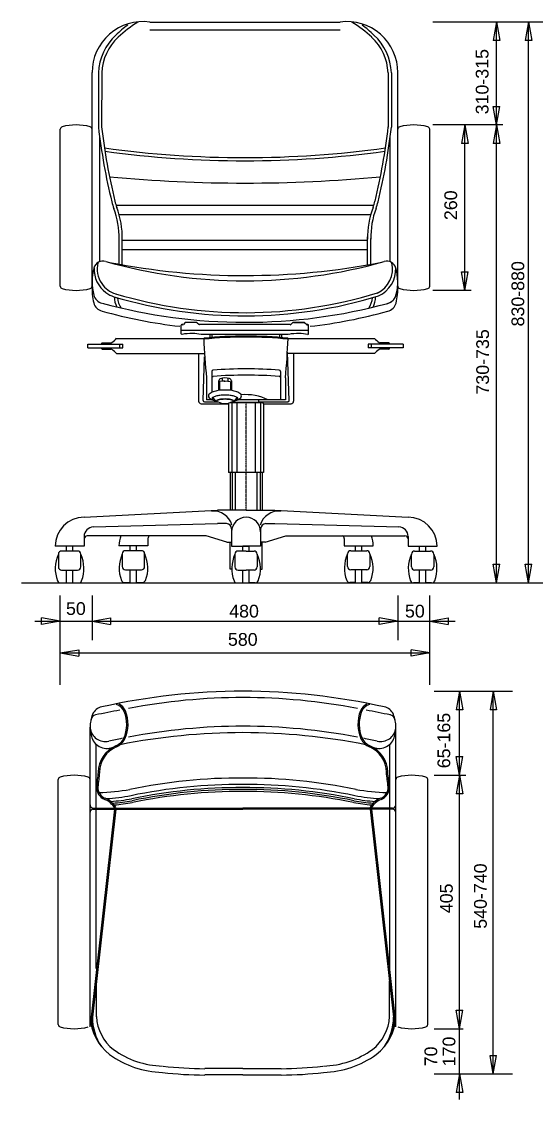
# Model space of a CAD drawing. Header units: millimetres. Extents: x 3929 to 9958, y 1973 to 3963.
# Drawn here: x 8178 to 8986, y 2070 to 3761 of the extents above; entities that cross this region are included whole.
import ezdxf

# ---------------------------------------------------------------- set-up
doc = ezdxf.new("R2010")
doc.units = ezdxf.units.MM
doc.linetypes.add('AKS1', pattern=[0.024, 0.01, -0.002, 0, -0.002, 0.01])
for name, color, linetype in [('axis', 40, 'AKS1'), ('chair', 250, 'Continuous'), ('dim', 4, 'Continuous'), ('size', 3, 'Continuous')]:
    doc.layers.add(name, color=color, linetype=linetype)
doc.styles.get("Standard").update_dxf_attribs({"font": 'arial.ttf'})

msp = doc.modelspace()

# ---------------------------------------------------------------- linework, layer by layer
at = {"color": 5}
msp.add_line((8177.9, 2880.2), (9957.7, 2880.2), dxfattribs=at)
at = {"layer": 'axis', "linetype": 'AKS1'}
msp.add_line((8530.4, 2994.2), (8530.4, 3163.5), dxfattribs=at)
at = {"layer": 'chair'}
for p, q in [((8379.1, 3760.5), (8678, 3760.5)), ((8379.1, 3748.4), (8678, 3748.4)), ((8288.6, 3342.2), (8288.6, 3681.2)), ((8298.8, 3680.8), (8298.6, 3595.6)), ((8303.8, 3680.6), (8303.5, 3595.5)), ((8753.4, 3680.6), (8753.6, 3595.5)), ((8758.4, 3680.8), (8758.6, 3595.6)), ((8768.6, 3345.9), (8768.6, 3681.2)), ((8238.6, 3345.9), (8238.6, 3592.2)), ((8818.6, 3345.9), (8818.6, 3592.2)), ((8238.6, 3352.1), (8238.6, 3586.1)), ((8300.7, 3384.4), (8300.7, 3579.2)), ((8756.5, 3384.2), (8756.5, 3579.2)), ((8818.6, 3352.1), (8818.6, 3586.1)), ((8730.8, 3472.7), (8326.2, 3472.7)), ((8725.9, 3457.7), (8331.3, 3457.7)), ((8331.1, 3380.4), (8331.1, 3420.5)), ((8331.1, 3380.3), (8331.1, 3420.5)), ((8336.1, 3379.4), (8336.1, 3423.2)), ((8336.1, 3379.5), (8336.1, 3420.4)), ((8721.1, 3417.7), (8336.1, 3417.7)), ((8721.1, 3379.4), (8721.1, 3423.2)), ((8726.1, 3380.3), (8726.1, 3420.5)), ((8721.1, 3402.7), (8336.1, 3402.7)), ((8428.5, 3271.3), (8428.5, 3284.6)), ((8431.1, 3285.6), (8429.5, 3285.6)), ((8434.3, 3288.3), (8432, 3286)), ((8452.4, 3288.9), (8435.7, 3288.9)), ((8453.8, 3288.3), (8456, 3286.1)), ((8599.7, 3285.6), (8457.4, 3285.6)), ((8603.3, 3288.3), (8601.1, 3286.1)), ((8603.2, 3288.2), (8601.1, 3286.1)), ((8604.6, 3288.8), (8621.4, 3288.8)), ((8621.4, 3288.9), (8604.7, 3288.9)), ((8622.8, 3288.3), (8625, 3286.1)), ((8622.8, 3288.2), (8625.1, 3285.9)), ((8625.9, 3285.5), (8627.5, 3285.5)), ((8627.5, 3285.6), (8626.4, 3285.6)), ((8628.5, 3271.3), (8628.5, 3284.6)), ((8628.5, 3276.6), (8428.5, 3276.6)), ((8429.9, 3270.3), (8429.9, 3270.3)), ((8597.2, 3270.3), (8459.8, 3270.3)), ((8473.9, 3265.1), (8473.9, 3270.3)), ((8476.9, 3265.4), (8476.9, 3270.3)), ((8583.6, 3265.3), (8583.6, 3270.3)), ((8586.6, 3265.1), (8586.6, 3270.3)), ((8627.5, 3270.3), (8627.2, 3270.3)), ((8282.1, 3249), (8282.1, 3255)), ((8282.1, 3255), (8337.1, 3255)), ((8282.1, 3249), (8337.1, 3249)), ((8304.1, 3255), (8304.1, 3256.5)), ((8304.1, 3247.5), (8304.1, 3249)), ((8304.6, 3257), (8318.2, 3257)), ((8327.1, 3264), (8463.9, 3264)), ((8332.1, 3249), (8332.1, 3255)), ((8337.1, 3249), (8337.1, 3255)), ((8596.4, 3264), (8731.9, 3264)), ((8776.9, 3255), (8721.9, 3255)), ((8721.9, 3255), (8721.9, 3249)), ((8776.9, 3249), (8721.9, 3249)), ((8726.9, 3255), (8726.9, 3249)), ((8754.4, 3257), (8740.9, 3257)), ((8754.9, 3256.5), (8754.9, 3255)), ((8754.9, 3249), (8754.9, 3247.5)), ((8776.9, 3255), (8776.9, 3249)), ((8304.6, 3247), (8318.1, 3247)), ((8327.1, 3240), (8465, 3240)), ((8455.9, 3240), (8455.9, 3165.5)), ((8463, 3166.6), (8465.3, 3235.2)), ((8731.9, 3240), (8595.1, 3240)), ((8597.9, 3166.6), (8595.3, 3242.5)), ((8604.9, 3240), (8604.9, 3165.5)), ((8754.4, 3247), (8740.9, 3247)), ((8468.4, 3202.2), (8468.4, 3167.4)), ((8476.4, 3212.2), (8476.4, 3206.3)), ((8476.4, 3206.3), (8476.4, 3179.1)), ((8492.8, 3201.3), (8492.8, 3196.7)), ((8501.8, 3201.6), (8501.8, 3196.6)), ((8584.4, 3212.2), (8584.4, 3206.3)), ((8584.4, 3206.3), (8584.4, 3167.4)), ((8592.4, 3202.2), (8592.4, 3167.4)), ((8487.3, 3196.7), (8487.3, 3182.4)), ((8488.8, 3196.1), (8488.8, 3182.4)), ((8496.1, 3196.9), (8497.3, 3196.9)), ((8505.8, 3195.9), (8505.8, 3182.4)), ((8507.3, 3197.1), (8507.3, 3182.4)), ((8465, 3164.5), (8486.2, 3164.5)), ((8477.9, 3167.4), (8468.4, 3167.4)), ((8476.4, 3168.1), (8476.4, 3167.4)), ((8508.3, 3164.5), (8510.9, 3164.5)), ((8510.9, 3165.6), (8510.9, 3163.5)), ((8592.4, 3167.4), (8516.7, 3167.4)), ((8549.9, 3167.4), (8549.9, 3163.5)), ((8549.9, 3164.5), (8595.9, 3164.5)), ((8459.9, 3161.5), (8502.9, 3161.5)), ((8502.9, 3161.5), (8502.9, 3053.5)), ((8504.9, 3163.5), (8555.9, 3163.5)), ((8556.3, 3163.5), (8506, 3163.5)), ((8507.9, 3163.5), (8507.9, 3053.5)), ((8515.9, 3163.5), (8515.9, 3053.5)), ((8544.9, 3163.5), (8544.9, 3053.5)), ((8552.9, 3163.5), (8552.9, 3053.5)), ((8557.9, 3161.5), (8557.9, 3053.5)), ((8557.9, 3161.5), (8600.9, 3161.5)), ((8557.9, 3053.5), (8502.9, 3053.5)), ((8505.4, 3053.5), (8505.4, 2994.4)), ((8508.4, 3053.5), (8508.4, 2994.4)), ((8513.4, 3053.5), (8513.4, 2994.4)), ((8547.4, 3053.5), (8547.4, 2994.4)), ((8552.4, 3053.5), (8552.4, 2994.4)), ((8555.4, 3053.5), (8555.4, 2994.4)), ((8276.1, 2983.2), (8485.4, 2994.2)), ((8530.4, 2994.2), (8485.4, 2994.2)), ((8530.4, 2994.2), (8575.4, 2994.2)), ((8575.4, 2994.2), (8784.8, 2983.2)), ((8290.8, 2968), (8485.4, 2973.2)), ((8499.7, 2973.2), (8485.4, 2973.2)), ((8507.7, 2965.2), (8507.7, 2937.7)), ((8553.2, 2965.2), (8553.2, 2937.7)), ((8561.2, 2973.2), (8575.4, 2973.2)), ((8575.4, 2973.2), (8770.1, 2968)), ((8276.1, 2953), (8276.1, 2937.7)), ((8420.9, 2954.2), (8281.1, 2954.2)), ((8376.4, 2949.8), (8376.4, 2938.3)), ((8467.9, 2954.2), (8420.9, 2954.2)), ((8500.4, 2944.1), (8467.9, 2954.2)), ((8500.4, 2944.1), (8507.7, 2944.1)), ((8505.4, 2901.7), (8505.4, 2944.1)), ((8560.4, 2944.1), (8553.2, 2944.1)), ((8555.4, 2901.7), (8555.4, 2944.1)), ((8560.4, 2944.1), (8592.9, 2954.2)), ((8592.9, 2954.2), (8639.9, 2954.2)), ((8639.9, 2954.2), (8779.8, 2954.2)), ((8684.5, 2949.8), (8684.5, 2938.3)), ((8784.8, 2953), (8784.8, 2937.7)), ((8276.1, 2937.7), (8230.6, 2937.7)), ((8265.8, 2930.2), (8240.8, 2930.2)), ((8258.3, 2937.7), (8248.3, 2937.7)), ((8248.3, 2930.2), (8248.3, 2937.7)), ((8258.3, 2930.2), (8258.3, 2937.7)), ((8376.4, 2938.3), (8330.9, 2938.3)), ((8366.1, 2930.8), (8341.1, 2930.8)), ((8348.6, 2930.8), (8348.6, 2938.3)), ((8358.6, 2938.3), (8348.6, 2938.3)), ((8358.6, 2930.8), (8358.6, 2938.3)), ((8507.7, 2937.7), (8530.4, 2937.7)), ((8530.4, 2930.2), (8517.9, 2930.2)), ((8525.4, 2930.2), (8525.4, 2937.7)), ((8530.4, 2937.7), (8525.4, 2937.7)), ((8553.2, 2937.7), (8530.4, 2937.7)), ((8530.4, 2937.7), (8535.4, 2937.7)), ((8530.4, 2930.2), (8542.9, 2930.2)), ((8535.4, 2930.2), (8535.4, 2937.7)), ((8684.5, 2938.3), (8730, 2938.3)), ((8694.7, 2930.8), (8719.7, 2930.8)), ((8702.2, 2938.3), (8712.2, 2938.3)), ((8702.2, 2930.8), (8702.2, 2938.3)), ((8712.2, 2930.8), (8712.2, 2938.3)), ((8784.8, 2937.7), (8830.3, 2937.7)), ((8795, 2930.2), (8820, 2930.2)), ((8802.5, 2930.2), (8802.5, 2937.7)), ((8802.5, 2937.7), (8812.5, 2937.7)), ((8812.5, 2930.2), (8812.5, 2937.7)), ((8235.8, 2925.2), (8235.8, 2905.2)), ((8270.8, 2905.2), (8270.8, 2925.2)), ((8336.1, 2925.8), (8336.1, 2905.8)), ((8371.1, 2905.8), (8371.1, 2925.8)), ((8512.9, 2925.2), (8512.9, 2905.2)), ((8547.9, 2925.2), (8547.9, 2905.2)), ((8689.7, 2905.8), (8689.7, 2925.8)), ((8724.7, 2925.8), (8724.7, 2905.8)), ((8790, 2905.2), (8790, 2925.2)), ((8825, 2925.2), (8825, 2905.2)), ((8240.8, 2900.2), (8265.8, 2900.2)), ((8248.3, 2880.2), (8248.3, 2900.2)), ((8258.3, 2880.2), (8258.3, 2900.2)), ((8341.1, 2900.8), (8366.1, 2900.8)), ((8348.6, 2880.8), (8348.6, 2900.8)), ((8358.6, 2880.8), (8358.6, 2900.8)), ((8508, 2901.7), (8505.4, 2901.7)), ((8517.9, 2900.2), (8530.4, 2900.2)), ((8525.4, 2880.2), (8525.4, 2900.2)), ((8542.9, 2900.2), (8530.4, 2900.2)), ((8535.4, 2880.2), (8535.4, 2900.2)), ((8552.9, 2901.7), (8555.4, 2901.7)), ((8719.7, 2900.8), (8694.7, 2900.8)), ((8702.2, 2880.8), (8702.2, 2900.8)), ((8712.2, 2880.8), (8712.2, 2900.8)), ((8820, 2900.2), (8795, 2900.2)), ((8802.5, 2880.2), (8802.5, 2900.2)), ((8812.5, 2880.2), (8812.5, 2900.2)), ((8239.1, 2880.2), (8248.3, 2880.2)), ((8258.3, 2880.2), (8267.5, 2880.2)), ((8339.4, 2880.8), (8348.6, 2880.8)), ((8358.6, 2880.8), (8367.8, 2880.8)), ((8516.2, 2880.2), (8525.4, 2880.2)), ((8544.6, 2880.2), (8535.4, 2880.2)), ((8702.2, 2880.8), (8693, 2880.8)), ((8721.4, 2880.8), (8712.2, 2880.8)), ((8802.5, 2880.2), (8793.3, 2880.2)), ((8821.7, 2880.2), (8812.5, 2880.2)), ((8285.5, 2183.5), (8285.5, 2653.7)), ((8765.5, 2183.5), (8765.5, 2653.7)), ((8294.8, 2274.9), (8294.8, 2627.3)), ((8756.2, 2274.9), (8756.2, 2627.3)), ((8235.5, 2187.2), (8235.5, 2571.7)), ((8285.5, 2531.8), (8285.5, 2573.8)), ((8285.5, 2187.2), (8285.5, 2571.7)), ((8765.5, 2531.8), (8765.5, 2573.8)), ((8765.5, 2187.2), (8765.5, 2571.7)), ((8815.5, 2187.2), (8815.5, 2571.7)), ((8285.5, 2531.8), (8285.5, 2552.1)), ((8765.4, 2531.8), (8765.4, 2552.1)), ((8323.8, 2525.2), (8287.1, 2198.9)), ((8325.8, 2525.2), (8289.1, 2198.8)), ((8290.5, 2526.8), (8525.5, 2526.8)), ((8290.5, 2525.2), (8525.5, 2525.2)), ((8760.4, 2526.8), (8525.5, 2526.8)), ((8760.4, 2525.2), (8525.5, 2525.2)), ((8725.2, 2525.2), (8761.9, 2198.8)), ((8727.2, 2525.2), (8763.9, 2198.9)), ((8295.5, 2199.4), (8295.5, 2255.6)), ((8755.5, 2199.4), (8755.5, 2255.6)), ((8525.5, 2117.9), (8465.5, 2117.9)), ((8525.5, 2117.9), (8585.5, 2117.9)), ((8525.5, 2107.9), (8465.5, 2107.9)), ((8525.5, 2107.9), (8585.5, 2107.9))]:
    msp.add_line(p, q, dxfattribs=at)
for points in [[(8510, 3165.4, 0.036172), (8515.7, 3167, 0.092461), (8521.9, 3170.7, 0.21798), (8523.3, 3173.6, 0.21798), (8521.9, 3176.5, 0.092461), (8515.7, 3180.1, 0.049145), (8507.9, 3182.1, 0.036789), (8497.3, 3182.9, 0.036789), (8486.6, 3182.1, 0.049145), (8478.9, 3180.1, 0.092461), (8472.6, 3176.5, 0.21798), (8471.3, 3173.6, 0.21798), (8472.6, 3170.7, 0.092461), (8478.9, 3167, 0.036172), (8484.6, 3165.4, 0.036789)], [(8497.3, 3174.9, 0.027109), (8489, 3174.4, 0.037151), (8483, 3173.3, 0.077239), (8477.9, 3171.1, 0.25681), (8477.1, 3169.6, 0.25681), (8477.9, 3168, 0.077239), (8483, 3165.8, 0.00948), (8484.5, 3165.4, 0.027109)], [(8497.3, 3168.9, 0.022037), (8491.9, 3168.6, 0.03052), (8488.1, 3168.1, 0.066451), (8484.7, 3166.9, 0.280855), (8484.2, 3166.1, 0.20662), (8484.5, 3165.5, 0.005002)], [(8497.3, 3168.4, 0.022037), (8491.9, 3168.1, 0.03052), (8488.2, 3167.6, 0.070109), (8484.6, 3166.3, 0.247535)], [(8510, 3165.4, 0.00948), (8511.6, 3165.8, 0.077239), (8516.6, 3168, 0.25681), (8517.5, 3169.6, 0.25681), (8516.6, 3171.1, 0.077239), (8511.6, 3173.3, 0.037151), (8505.6, 3174.4, 0.027109), (8497.3, 3174.9, 0.027109)], [(8510.1, 3165.5, 0.20662), (8510.3, 3166.1, 0.280855), (8509.9, 3166.9, 0.066451), (8506.5, 3168.1, 0.03052), (8502.7, 3168.6, 0.022037), (8497.3, 3168.9, 0.022037)], [(8509.6, 3166.4, 0.065168), (8506.4, 3167.6, 0.03052), (8502.6, 3168.1, 0.022037), (8497.3, 3168.4, 0.022037)]]:
    msp.add_lwpolyline(points, format="xyb", dxfattribs=at)
for centre, radius, start, end in [((8368.6, 3681.2), 80, 82.3983, 180), ((8440.6, 3622.2), 164.4, 125.7081, 134.179), ((8440.6, 3622.2), 159.4, 120.1641, 134.179), ((8688.6, 3681.2), 80, 0, 97.6091), ((8616.5, 3622.2), 159.4, 45.821, 59.8359), ((8616.5, 3622.2), 164.4, 45.821, 54.2919), ((8383.8, 3677.5), 85.1, 132.7189, 177.8354), ((8673.4, 3677.5), 85.1, 2.1646, 47.2811), ((8383.8, 3677.5), 80.1, 132.5653, 177.5346), ((8673.3, 3677.5), 80.1, 2.4654, 47.4347), ((8242.6, 3592.2), 4, 104.5077, 180), ((8263.6, 3511.1), 87.8, 75.4893, 104.5077), ((8284.6, 3592.2), 4, 0, 75.4893), ((9310.7, 3716.2), 1019.3, 186.7963, 193.5022), ((9310.7, 3716.2), 1014.3, 186.7963, 193.5022), ((7746.5, 3716.2), 1014.3, 346.4978, 353.2037), ((7746.5, 3716.2), 1019.3, 346.4978, 353.2037), ((8772.6, 3592.2), 4, 104.5107, 180), ((8793.6, 3511.1), 87.8, 75.4923, 104.5107), ((8814.6, 3592.2), 4, 0, 75.4923), ((8256.1, 3494.2), 520.1, 9.8371, 9.8623), ((8528.6, 5159.3), 1611.6, 262.1357, 277.8643), ((8528.6, 5159.3), 1616.6, 262.1889, 277.8111), ((8528.6, 5771.7), 2264, 264.6129, 275.3871), ((8407.1, 3499.3), 90, 193.5022, 200.4706), ((8407.1, 3499.3), 85, 193.5022, 200.4706), ((8199.6, 3421.8), 136.5, 359.0747, 20.4706), ((8857.6, 3421.8), 136.5, 159.5294, 180.9253), ((8650.1, 3499.3), 85, 339.5294, 346.4978), ((8650.1, 3499.3), 90, 339.5294, 346.4978), ((8199.6, 3421.8), 131.5, 359.0747, 20.4706), ((8857.6, 3421.8), 131.5, 159.5294, 180.9253), ((8306, 3370.4), 15, 74.7779, 163.9575), ((8528.7, 4151), 796.7, 254.0681, 269.9911), ((8529.2, 4151), 796.7, 269.9534, 285.8765), ((8751.1, 3370.2), 15, 15.9893, 105.1689), ((8367.3, 3352.8), 78.7, 163.9575, 195.4064), ((8338.6, 3373.2), 46.9, 178.2358, 233.0276), ((8338.6, 3373.2), 41.9, 166.8829, 213.8153), ((8528.7, 4470), 1107.4, 258.9276, 269.9946), ((8529.5, 4470), 1107.3, 269.9498, 281.0168), ((8718.6, 3373.2), 41.9, 294.7831, 13.1171), ((8718.6, 3373.2), 46.9, 294.7831, 1.7642), ((8689.8, 3352.6), 78.7, 344.5405, 15.9893), ((8337.1, 3372.2), 40, 213.8153, 253.4148), ((8256.1, 3443.9), 520.1, 350.1377, 350.1629), ((8242.6, 3345.9), 4, 180, 255.4923), ((8263.6, 3427.1), 87.8, 255.4923, 284.5107), ((8284.6, 3345.9), 4, 284.5077, 0), ((8367.3, 3340.2), 78.7, 175.4145, 195.1895), ((8334.5, 3367.7), 40, 233.0276, 253.313), ((8528.5, 4015.1), 710.8, 253.4148, 287.0322), ((8689.8, 3340.1), 78.7, 344.7574, 4.5324), ((8772.6, 3345.9), 4, 180, 255.4893), ((8793.6, 3427.1), 87.8, 255.4893, 284.5077), ((8814.6, 3345.9), 4, 284.5077, 0), ((8308.7, 3324.3), 18, 195.1895, 255.674), ((8308.7, 3336.7), 18, 195.4064, 255.4675), ((8528.9, 4146.5), 857.2, 254.8064, 269.9789), ((8528.5, 4015.1), 715.8, 253.313, 287.0322), ((8358.4, 3329.1), 34.8, 179.7122, 207.3725), ((8358.4, 3329.1), 29.8, 182.5167, 216.2611), ((8529, 4146.4), 857.2, 269.9656, 285.1382), ((8698.8, 3329.1), 29.8, 323.7389, 357.4833), ((8698.8, 3329.1), 34.8, 332.6275, 0.2878), ((8748.3, 3336.3), 18, 280.2778, 344.3644), ((8748.4, 3324.1), 18, 284.2729, 344.7574), ((8748.4, 3336.5), 18, 284.4794, 344.5405), ((8515.9, 4067.4), 789.5, 254.4485, 263.4802), ((8541.9, 4067.4), 789.5, 276.4624, 285.4942), ((8429.5, 3284.6), 1, 70.5288, 180), ((8430.5, 3287.4), 2, 250.5288, 315), ((8435.7, 3286.9), 2, 90, 135), ((8452.4, 3286.9), 2, 45, 90), ((8457.4, 3287.6), 2, 225, 270), ((8599.7, 3287.6), 2, 270, 315), ((8599.7, 3287.5), 2, 269.9469, 314.9469), ((8604.6, 3286.8), 2, 89.9469, 134.9469), ((8604.7, 3286.9), 2, 90, 135), ((8621.4, 3286.9), 2, 45, 90), ((8621.4, 3286.8), 2, 44.9469, 89.9469), ((8626.4, 3287.6), 2, 225, 270), ((8626.5, 3287.3), 2, 224.9469, 289.4181), ((8627.5, 3284.5), 1, 359.9469, 109.4181), ((8627.5, 3284.6), 1, 0, 90), ((8429.5, 3271.3), 1, 180, 270), ((8444.1, 3195), 76.6, 88.3051, 100.7015), ((8441.8, 3154.5), 117.2, 81.1773, 87.7807), ((8530.1, 2639.9), 626.2, 83.911, 96.0533), ((8530.1, 2639.9), 627.7, 83.9609, 96.011), ((8611.5, 3195), 76.6, 88.3051, 100.7015), ((8609.2, 3154.5), 117.2, 81.1773, 87.7807), ((8627.5, 3271.3), 1, 270, 0), ((8304.6, 3256.5), 0.5, 90, 180), ((8318.2, 3260), 3, 270, 304.7951), ((8297.5, 3289.8), 39.2, 304.7951, 318.9747), ((8464.4, 3263.7), 0.5, 96.011, 181.6773), ((9166.1, 3284.2), 702.5, 181.6773, 186.7062), ((4641.5, 3500.8), 3962.2, 355.677, 356.5673), ((8596.1, 3263.6), 0.5, 356.5673, 83.9609), ((8770, 3299.4), 52, 222.9448, 233.581), ((8740.9, 3260), 3, 233.581, 270), ((8754.4, 3256.5), 0.5, 0, 90), ((8304.6, 3247.5), 0.5, 180, 270), ((8318.1, 3244), 3, 53.581, 90), ((8289.1, 3204.6), 52, 42.9448, 53.581), ((8761.5, 3214.3), 39.2, 124.7951, 138.9747), ((8740.9, 3244), 3, 90, 124.7951), ((8754.4, 3247.5), 0.5, 270, 0), ((8530.4, 2492.5), 723.6, 85.8674, 94.1326), ((8478.4, 3212.2), 2, 94.1326, 180), ((8478.4, 3206.3), 2, 180, 274.1098), ((8530.4, 2482.6), 723.6, 85.8902, 94.1098), ((8491.3, 3196.7), 4, 110.6194, 180), ((8497.9, 3179.1), 22.8, 73.3178, 110.6194), ((8503.3, 3197.1), 4, 0, 73.3178), ((8582.4, 3206.3), 2, 265.8902, 0), ((8582.4, 3212.2), 2, 0, 85.8674), ((8496.7, 3154.3), 42.5, 77.691, 100.7412), ((8459.9, 3165.5), 4, 180, 270), ((8465, 3166.5), 2, 178.0504, 270), ((8497.3, 3186.4), 24.6, 218.4095, 321.5905), ((8484.8, 3165.8), 0.488, 114.9141, 231.5401), ((8509.3, 3165.7), 0.76, 336.4065, 70.0677), ((8530.4, 3100.1), 75.6, 62.8377, 95.7609), ((8595.9, 3166.5), 2, 270, 1.9496), ((8600.9, 3165.5), 4, 270, 0), ((8504.9, 3161.5), 2, 145.752, 180), ((8555.9, 3161.5), 2, 0, 90), ((8276.1, 2937.7), 45.5, 90, 180), ((8479, 2962.6), 30.4, 15.9992, 95.6264), ((8530.4, 2960.4), 22.8, 90, 180), ((8530.4, 2960.4), 22.8, 0, 90), ((8581.9, 2962.6), 30.4, 84.3736, 164.0008), ((8784.8, 2937.7), 45.5, 0, 90), ((8291.1, 2953), 15, 91.2165, 180), ((8499.7, 2965.2), 8, 0, 90), ((8561.2, 2965.2), 8, 90, 180), ((8769.8, 2953), 15, 0, 88.7835), ((8281.1, 2949.2), 5, 90, 180), ((8376.4, 2938.3), 45.5, 159.6249, 180), ((8381.4, 2949.8), 5, 119.7379, 180), ((8679.5, 2949.8), 5, 0, 60.2621), ((8684.5, 2938.3), 45.5, 0, 20.3751), ((8779.8, 2949.2), 5, 0, 90), ((8240.8, 2925.2), 5, 90, 180), ((8265.8, 2925.2), 5, 0, 90), ((8341.1, 2925.8), 5, 90, 180), ((8366.1, 2925.8), 5, 0, 90), ((8517.9, 2925.2), 5, 90, 180), ((8542.9, 2925.2), 5, 0, 90), ((8694.7, 2925.8), 5, 90, 180), ((8719.7, 2925.8), 5, 0, 90), ((8795, 2925.2), 5, 90, 180), ((8820, 2925.2), 5, 0, 90), ((8284.1, 2902.7), 53.3, 155.0058, 201.2653), ((8222.6, 2902.7), 53.3, 338.7347, 24.9942), ((8384.4, 2903.3), 53.3, 155.0058, 201.2653), ((8322.9, 2903.3), 53.3, 338.7347, 24.9942), ((8561.2, 2902.7), 53.3, 155.0058, 201.2653), ((8499.7, 2902.7), 53.3, 338.7347, 24.9942), ((8738, 2903.3), 53.3, 155.0058, 201.2653), ((8676.5, 2903.3), 53.3, 338.7347, 24.9942), ((8838.3, 2902.7), 53.3, 155.0058, 201.2653), ((8776.8, 2902.7), 53.3, 338.7347, 24.9942), ((8240.8, 2905.2), 5, 180, 270), ((8265.8, 2905.2), 5, 270, 0), ((8341.1, 2905.8), 5, 180, 270), ((8366.1, 2905.8), 5, 270, 0), ((8517.9, 2905.2), 5, 180, 270), ((8542.9, 2905.2), 5, 270, 0), ((8694.7, 2905.8), 5, 180, 270), ((8719.7, 2905.8), 5, 270, 0), ((8795, 2905.2), 5, 180, 270), ((8820, 2905.2), 5, 270, 0), ((8239.1, 2885.2), 5, 201.2653, 270), ((8267.5, 2885.2), 5, 270, 338.7347), ((8339.4, 2885.8), 5, 201.2653, 270), ((8367.8, 2885.8), 5, 270, 338.7347), ((8516.2, 2885.2), 5, 201.2653, 270), ((8544.6, 2885.2), 5, 270, 338.7347), ((8693, 2885.8), 5, 201.2653, 270), ((8721.4, 2885.8), 5, 270, 338.7347), ((8793.3, 2885.2), 5, 201.2653, 270), ((8821.7, 2885.2), 5, 270, 338.7347), ((8525.8, 1696.8), 1013.4, 90.0208, 102.6589), ((8525.1, 1696.8), 1013.4, 77.3411, 89.9792), ((8320.9, 2670.5), 22, 23.9665, 64.2037), ((8525.5, 1744.6), 955.6, 90, 100.8287), ((8525.5, 1744.6), 955.6, 79.1713, 90), ((8730, 2670.5), 22, 115.7963, 156.0335), ((8339.8, 2653.7), 54.3, 158.2063, 180), ((8296.5, 2663.3), 10, 103.7008, 167.5373), ((8307, 2666.8), 19, 99.7715, 158.2063), ((8553.2, 1449.5), 1250.6, 100.1721, 101.9543), ((8320.9, 2670.5), 20, 23.9665, 72.4562), ((8288.8, 2658.4), 54.3, 336.0335, 21.7937), ((8288.8, 2658.4), 56.3, 336.0335, 21.7937), ((8762.2, 2658.4), 56.3, 158.2063, 203.9665), ((8762.2, 2658.4), 54.3, 158.2063, 203.9665), ((8730, 2670.5), 20, 107.5438, 156.0335), ((8497.8, 1449.5), 1250.6, 78.0457, 79.8279), ((8744, 2666.8), 19, 21.7937, 80.2285), ((8754.4, 2663.3), 10, 12.4627, 76.2992), ((8711.2, 2653.7), 54.3, 0, 21.7937), ((8309.5, 2655.4), 24.2, 187.0318, 282.6883), ((8339.8, 2653.7), 54.3, 180.2568, 197.7458), ((8525.8, 1647.2), 998, 90.0211, 101.1659), ((8525.5, 1694.8), 960.4, 90, 100.7756), ((8525.5, 1694.8), 960.4, 79.2244, 90), ((8525.1, 1647.2), 998, 78.8341, 89.9789), ((8741.5, 2655.4), 24.2, 257.3117, 352.9682), ((8711.2, 2653.7), 54.3, 342.2542, 359.7432), ((8311.9, 2645.9), 25.4, 200.0855, 295.8843), ((8343.9, 2582.5), 45.7, 112.9598, 179.3754), ((8343.9, 2582.5), 43.7, 112.9598, 179.3754), ((8525.5, 1694.8), 960.4, 101.3962, 102.6732), ((8314, 2649.3), 27.6, 296.0126, 332.0488), ((8314, 2649.3), 29.6, 296.0126, 332.0488), ((8736.9, 2649.3), 29.6, 207.9512, 243.9874), ((8736.9, 2649.3), 27.6, 207.9512, 243.9874), ((8525.5, 1694.8), 960.4, 77.3268, 78.6038), ((8707, 2582.5), 43.7, 0.6246, 67.0402), ((8707, 2582.5), 45.7, 0.6246, 67.0402), ((8739.1, 2645.9), 25.4, 244.1157, 339.9145), ((8239.5, 2571.7), 4, 104.5092, 180), ((8260.5, 2490.5), 87.8, 75.4908, 104.5092), ((8281.5, 2571.7), 4, 0, 75.4908), ((10434.4, 2332.8), 2150.8, 173.3205, 173.9328), ((10424.3, 2333.4), 2138.6, 173.3033, 173.916), ((8523, 1710.3), 863.7, 89.8322, 101.7054), ((8528, 1710.3), 863.7, 78.2946, 90.1678), ((6626.7, 2333.4), 2138.6, 6.084, 6.6967), ((6616.5, 2332.8), 2150.8, 6.0672, 6.6795), ((8769.5, 2571.7), 4, 104.5092, 180), ((8790.5, 2490.5), 87.8, 75.4908, 104.5092), ((8811.5, 2571.7), 4, 0, 75.4908), ((8315.7, 2559.2), 20, 177.3277, 249.244), ((8315.7, 2559.2), 18, 177.3277, 249.244), ((8288.8, 2894.3), 343.3, 271.8031, 279.9427), ((8523, 1710.3), 853.7, 89.8322, 101.7054), ((8523, 1710.3), 848.7, 89.8322, 101.7054), ((8523, 1710.3), 845.7, 89.8308, 101.7054), ((8528, 1710.3), 853.7, 78.2946, 90.1678), ((8528, 1710.3), 848.7, 78.2946, 90.1678), ((8528, 1710.3), 845.7, 78.2946, 90.1692), ((8762.2, 2894.3), 343.3, 260.0573, 268.1969), ((8735.3, 2559.2), 18, 290.756, 2.6723), ((8735.3, 2559.2), 20, 290.756, 2.6723), ((8298.4, 2513.6), 28.7, 27.3208, 69.244), ((8298.4, 2513.6), 30.7, 27.3208, 69.244), ((8288.8, 2894.3), 353.3, 273.59, 279.9427), ((8288.8, 2894.3), 358.3, 274.6967, 279.9427), ((8288.8, 2894.3), 361.3, 275.1195, 279.9427), ((8523, 1710.3), 842.7, 89.83, 101.7054), ((8528, 1710.3), 842.7, 78.2946, 90.17), ((8762.2, 2894.3), 361.3, 260.0573, 264.8805), ((8762.2, 2894.3), 358.3, 260.0573, 265.3033), ((8762.2, 2894.3), 353.3, 260.0573, 266.41), ((8752.5, 2513.6), 30.7, 110.756, 152.6792), ((8752.5, 2513.6), 28.7, 110.756, 152.6792), ((8290.5, 2531.8), 5, 180, 270), ((8290.5, 2520.2), 5, 90, 180), ((8288.8, 2894.3), 364.3, 275.4393, 279.9427), ((8762.2, 2894.3), 364.3, 260.0573, 264.5607), ((8760.4, 2531.8), 5, 270, 0), ((8760.5, 2520.2), 5, 0, 90), ((8365.4, 2202.9), 70, 182.6869, 232.0255), ((8685.6, 2202.9), 70, 307.9745, 357.3131), ((8239.5, 2187.2), 4, 180, 255.4908), ((8260.5, 2268.3), 87.8, 255.4908, 284.5092), ((8365.4, 2202.9), 80, 182.6869, 232.0255), ((8288.1, 2198.8), 1, 173.587, 181.5176), ((8367.7, 2200.9), 80.6, 181.5176, 216.5028), ((8371.8, 2198.8), 82.7, 180.0919, 213.9655), ((8685.6, 2202.9), 80, 307.9745, 357.3131), ((8679.2, 2198.8), 82.7, 326.0345, 359.9081), ((8683.3, 2200.9), 80.6, 323.4972, 358.4824), ((8762.9, 2198.8), 1, 358.4824, 6.413), ((8790.5, 2268.3), 87.8, 255.4908, 284.5092), ((8811.5, 2187.2), 4, 284.5092, 0), ((8402.7, 2259.5), 147.6, 234.1023, 268.5404), ((8402.7, 2259.5), 137.6, 234.1023, 268.5404), ((8648.2, 2259.5), 137.6, 271.4596, 305.8977), ((8648.2, 2259.5), 147.6, 271.4596, 305.8977), ((8469.1, 2722.2), 604.4, 263.4499, 269.6664), ((8581.9, 2722.2), 604.4, 270.3336, 276.5501), ((8469.1, 2722.2), 614.4, 263.4499, 269.6664), ((8581.9, 2722.2), 614.4, 270.3336, 276.5501)]:
    msp.add_arc(centre, radius, start, end, dxfattribs=at)
at = {"layer": 'dim'}
for p, q in [((8823.6, 3760.6), (9093.6, 3760.6)), ((8923.6, 3760.6), (8918.4, 3731.3)), ((8923.6, 2880.2), (8923.6, 3760.6)), ((8923.6, 3760.6), (8928.8, 3731.3)), ((8973.6, 3760.6), (8968.4, 3731.3)), ((8973.6, 2880.2), (8973.6, 3760.6)), ((8973.6, 3760.6), (8978.8, 3731.3)), ((8928.8, 3731.3), (8918.4, 3731.3)), ((8978.8, 3731.3), (8968.4, 3731.3)), ((8923.6, 3598.9), (8918.4, 3628.1)), ((8918.4, 3628.1), (8928.8, 3628.1)), ((8923.6, 3598.9), (8928.8, 3628.1)), ((8933.6, 3598.9), (8823.6, 3598.9)), ((8873.6, 3598.9), (8868.4, 3569.6)), ((8873.6, 3339.2), (8873.6, 3598.9)), ((8873.6, 3598.9), (8878.8, 3569.6)), ((8923.6, 3598.9), (8918.4, 3569.6)), ((8923.6, 3598.9), (8928.8, 3569.6)), ((8878.8, 3569.6), (8868.4, 3569.6)), ((8928.8, 3569.6), (8918.4, 3569.6)), ((8868.4, 3368.5), (8878.8, 3368.5)), ((8873.6, 3339.2), (8868.4, 3368.5)), ((8873.6, 3339.2), (8878.8, 3368.5)), ((8883.6, 3339.2), (8823.6, 3339.2)), ((8923.6, 2880.2), (8918.4, 2909.4)), ((8918.4, 2909.4), (8928.8, 2909.4)), ((8923.6, 2880.2), (8928.8, 2909.4)), ((8968.4, 2909.4), (8978.8, 2909.4)), ((8973.6, 2880.2), (8968.4, 2909.4)), ((8973.6, 2880.2), (8978.8, 2909.4)), ((8238.6, 2720.2), (8238.6, 2860.2)), ((8288.6, 2860.2), (8288.6, 2790.2)), ((8768.6, 2860.2), (8768.6, 2790.2)), ((8818.6, 2720.2), (8818.6, 2860.2)), ((8209.3, 2815), (8209.3, 2825.3)), ((8238.6, 2820.2), (8209.3, 2825.3)), ((8288.6, 2820.2), (8317.8, 2825.3)), ((8317.8, 2825.3), (8317.8, 2815)), ((8739.4, 2815), (8739.4, 2825.3)), ((8768.6, 2820.2), (8739.4, 2825.3)), ((8818.6, 2820.2), (8847.8, 2825.3)), ((8847.8, 2825.3), (8847.8, 2815)), ((8198.6, 2820.2), (8858.6, 2820.2)), ((8238.6, 2820.2), (8209.3, 2815)), ((8288.6, 2820.2), (8317.8, 2815)), ((8768.6, 2820.2), (8739.4, 2815)), ((8818.6, 2820.2), (8847.8, 2815)), ((8238.6, 2770.2), (8267.8, 2775.3)), ((8267.8, 2775.3), (8267.8, 2765)), ((8789.3, 2765), (8789.3, 2775.3)), ((8818.6, 2770.2), (8789.3, 2775.3)), ((8238.6, 2770.2), (8818.6, 2770.2)), ((8238.6, 2770.2), (8267.8, 2765)), ((8818.6, 2770.2), (8789.3, 2765)), ((8825.5, 2710.4), (8948.5, 2710.4)), ((8865.5, 2710.2), (8860.3, 2680.9)), ((8865.5, 2069.5), (8865.5, 2710.4)), ((8865.5, 2710.2), (8870.6, 2680.9)), ((8918.5, 2710.2), (8913.3, 2680.9)), ((8918.5, 2109.5), (8918.5, 2710.4)), ((8918.5, 2710.2), (8923.6, 2680.9)), ((8870.6, 2680.9), (8860.3, 2680.9)), ((8923.6, 2680.9), (8913.3, 2680.9)), ((8865.5, 2578.4), (8860.3, 2607.6)), ((8860.3, 2607.6), (8870.6, 2607.6)), ((8865.5, 2578.4), (8870.6, 2607.6)), ((8825.5, 2578.4), (8875.5, 2578.4)), ((8865.5, 2578.4), (8860.3, 2549.2)), ((8865.5, 2578.4), (8870.6, 2549.2)), ((8870.6, 2549.2), (8860.3, 2549.2)), ((8865.5, 2180.5), (8860.3, 2209.7)), ((8860.3, 2209.7), (8870.6, 2209.7)), ((8865.5, 2180.5), (8870.6, 2209.7)), ((8825.5, 2180.5), (8871.2, 2180.5)), ((8918.5, 2109.5), (8913.3, 2138.7)), ((8913.3, 2138.7), (8923.6, 2138.7)), ((8918.5, 2109.5), (8923.6, 2138.7)), ((8825.5, 2109.5), (8948.5, 2109.5)), ((8865.5, 2109.5), (8860.3, 2080.2)), ((8865.5, 2109.5), (8870.6, 2080.2)), ((8870.6, 2080.2), (8860.3, 2080.2))]:
    msp.add_line(p, q, dxfattribs=at)

# ---------------------------------------------------------------- texts
at = {"layer": 'size'}
for s, p in [('310-315', (8910.9, 3615.6)), ('260', (8861.6, 3449.6)), ('830-880', (8967, 3282.7)), ('730-735', (8911.7, 3175.8)), ('65-165', (8850.8, 2589.3)), ('540-740', (8908.2, 2337.4)), ('405', (8854.8, 2361.8)), ('170', (8858.9, 2121.5)), ('70', (8830.4, 2121.5))]:
    msp.add_text(s, height=20, rotation=90, dxfattribs=at).set_placement(p)
for s, p in [('50', (8247.7, 2829.9)), ('480', (8503.9, 2825.9)), ('50', (8779.8, 2825.9)), ('580', (8501.9, 2781.5))]:
    msp.add_text(s, height=20, dxfattribs=at).set_placement(p)

doc.saveas('drawing.dxf')
